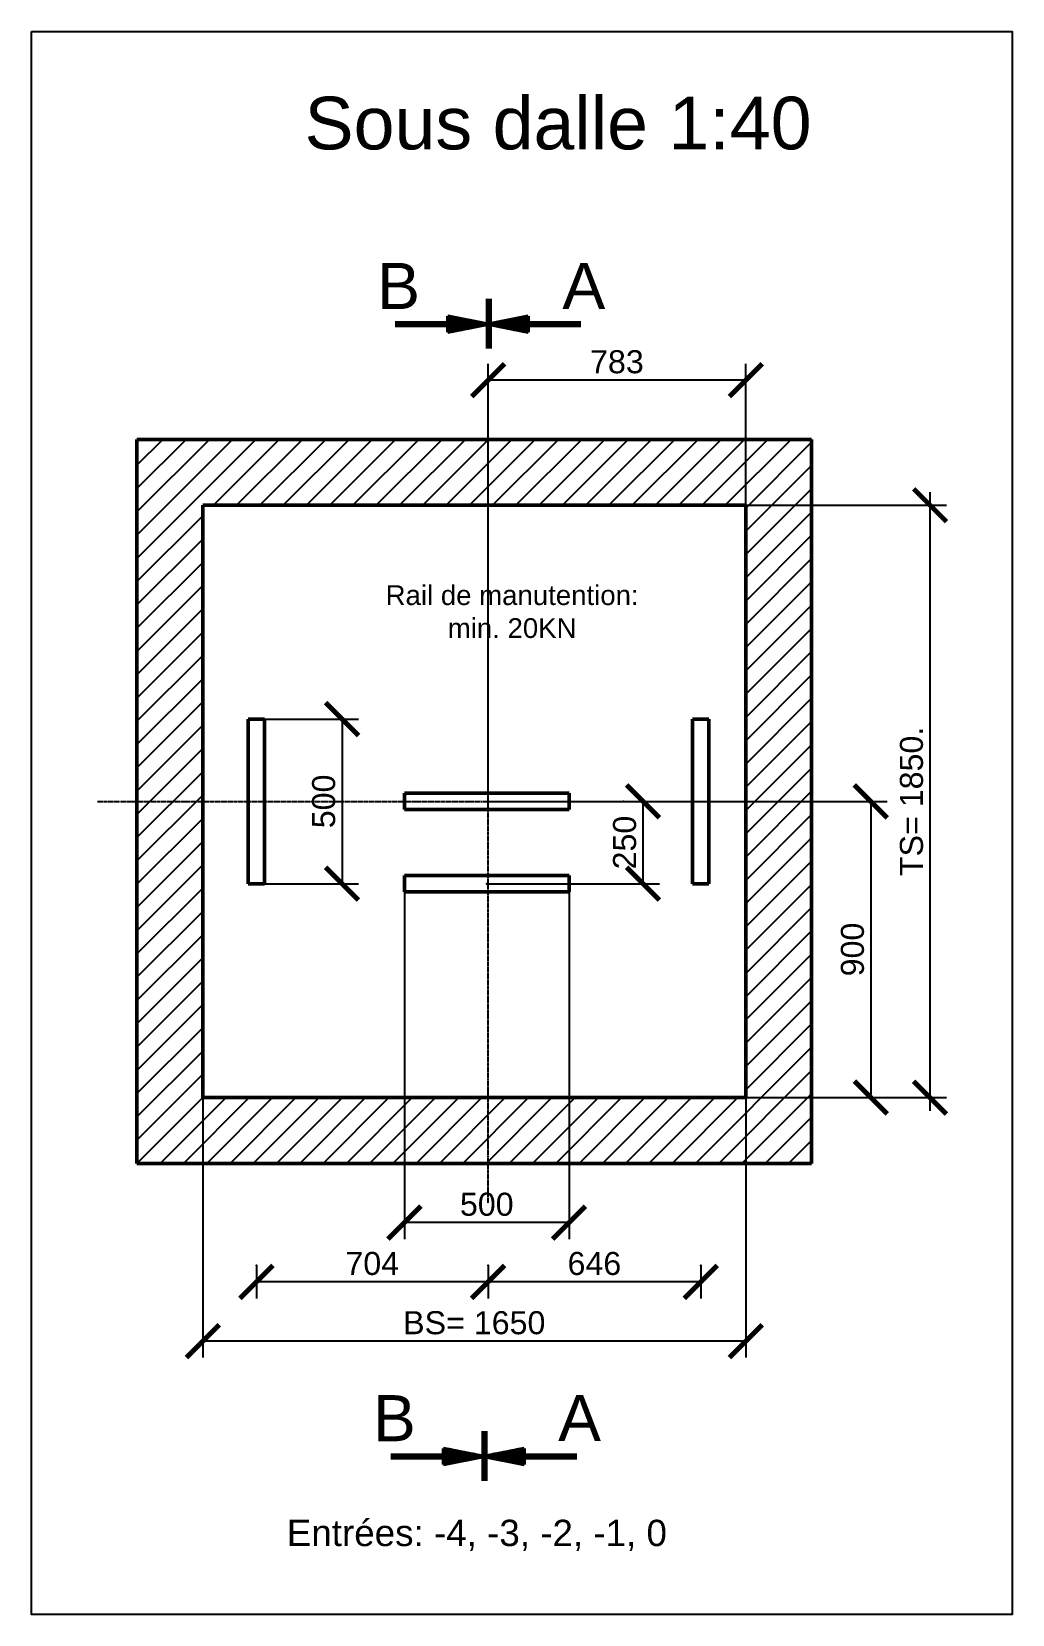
# Model space of a CAD drawing. Header units: millimetres. Extents: x -1795 to 75982, y -13206 to 25154.
# Drawn here: x 33683 to 36663, y -200 to 4609 of the extents above; entities that cross this region are included whole.
import ezdxf

# ---------------------------------------------------------------- set-up
doc = ezdxf.new("R2010")
doc.units = ezdxf.units.MM
doc.linetypes.add('AM_ISO02W050', pattern=[7.5, 6, -1.5])
doc.linetypes.add('AM_ISO08W050', pattern=[18, 12, -1.5, 3, -1.5])
for name, color, linetype, lineweight in [('AM_5', 3, 'Continuous', 25), ('LDBeams-AM_0', 7, 'Continuous', 50), ('LDBeams-AM_6', 2, 'Continuous', 35), ('LDShaft-AM_0', 7, 'Continuous', 50), ('LDShaft-AM_3', 6, 'AM_ISO02W050', 25), ('LDShaft-AM_5', 3, 'Continuous', 25), ('LDShaft-AM_6', 2, 'Continuous', 35), ('LDShaft-AM_7', 4, 'AM_ISO08W050', 25), ('LDShaft-AM_8', 1, 'Continuous', 25)]:
    doc.layers.add(name, color=color, linetype=linetype, lineweight=lineweight)
doc.layers.add('AM_VIEWS', color=1, linetype='Continuous', lineweight=25, plot=False)
doc.styles.add('LD', font='ARIALUNI.TTF')
doc.styles.get("Standard").update_dxf_attribs({"font": 'ARIALUNI.TTF'})
doc.dimstyles.new('LIFT', dxfattribs={"dimtxt": 2.5, "dimasz": 2.5, "dimexe": 1.25, "dimexo": 0, "dimgap": 0.5, "dimtad": 1, "dimdec": 0, "dimzin": 1, "dimdsep": 46, "dimtxsty": 'LD', "dimblk": 'ARCHTICK', "dimcen": 0, "dimdle": 1, "dimclrd": 3, "dimclre": 3, "dimclrt": 4, "dimadec": 0, "dimazin": 0, "dimtp": 0.1, "dimtm": 0.1, "dimtfac": 0.71, "dimtdec": 0, "dimtix": 1, "dimtmove": 0, "dimatfit": 3, "dimfxl": 1, "dimtolj": 1, "dimarcsym": 0})

# ---------------------------------------------------------------- blocks, each defined once
blk = doc.blocks.new('LD_20150423131208_0000006B')
at = {"layer": 'LDShaft-AM_8'}
for p, q in [((-200, 1638.5), (161.5, 2000)), ((-200, 1709.2), (90.8, 2000)), ((-200, 1779.9), (20.1, 2000)), ((-200, 1850.6), (-50.6, 2000)), ((-200, 1921.3), (-121.3, 2000)), ((-200, 1992), (-192, 2000)), ((32.2, 1800), (232.2, 2000)), ((102.9, 1800), (302.9, 2000)), ((173.7, 1800), (373.7, 2000)), ((244.4, 1800), (444.4, 2000)), ((315.1, 1800), (515.1, 2000)), ((385.8, 1800), (585.8, 2000)), ((456.5, 1800), (656.5, 2000)), ((527.2, 1800), (727.2, 2000)), ((597.9, 1800), (797.9, 2000)), ((668.6, 1800), (868.6, 2000)), ((739.3, 1800), (939.3, 2000)), ((810.1, 1800), (1010.1, 2000)), ((880.8, 1800), (1080.8, 2000)), ((951.5, 1800), (1151.5, 2000)), ((1022.2, 1800), (1222.2, 2000)), ((1092.9, 1800), (1292.9, 2000)), ((1163.6, 1800), (1363.6, 2000)), ((1234.3, 1800), (1434.3, 2000)), ((1305, 1800), (1505, 2000)), ((1375.7, 1800), (1575.7, 2000)), ((1446.4, 1800), (1646.4, 2000)), ((1517.2, 1800), (1717.2, 2000)), ((1587.9, 1800), (1787.9, 2000)), ((1650, 1791.4), (1850, 1991.4)), ((1650, 1720.7), (1850, 1920.7)), ((1650, 1650), (1850, 1850)), ((1650, 1650), (1850, 1850)), ((-200, 1567.8), (0, 1767.8)), ((1650, 1579.3), (1850, 1779.3)), ((-200, 1497.1), (0, 1697.1)), ((1650, 1508.6), (1850, 1708.6)), ((1650, 1437.9), (1850, 1637.9)), ((-200, 1426.3), (0, 1626.3)), ((-200, 1355.6), (0, 1555.6)), ((1650, 1367.2), (1850, 1567.2)), ((1650, 1296.4), (1850, 1496.4)), ((-200, 1284.9), (0, 1484.9)), ((-200, 1214.2), (0, 1414.2)), ((1650, 1225.7), (1850, 1425.7)), ((1650, 1155), (1850, 1355)), ((-200, 1143.5), (0, 1343.5)), ((-200, 1072.8), (0, 1272.8)), ((1650, 1084.3), (1850, 1284.3)), ((1650, 1013.6), (1850, 1213.6)), ((-200, 1002.1), (0, 1202.1)), ((-200, 931.4), (0, 1131.4)), ((1650, 942.9), (1850, 1142.9)), ((-200, 860.7), (0, 1060.7)), ((1650, 872.2), (1850, 1072.2)), ((-200, 789.9), (0, 989.9)), ((1650, 801.5), (1850, 1001.5)), ((-200, 719.2), (0, 919.2)), ((1650, 730.8), (1850, 930.8)), ((-200, 648.5), (0, 848.5)), ((1650, 660.1), (1850, 860.1)), ((-200, 577.8), (0, 777.8)), ((1650, 589.3), (1850, 789.3)), ((-200, 507.1), (0, 707.1)), ((1650, 518.6), (1850, 718.6)), ((-200, 436.4), (0, 636.4)), ((1650, 447.9), (1850, 647.9)), ((1650, 377.2), (1850, 577.2)), ((-200, 365.7), (0, 565.7)), ((-200, 295), (0, 495)), ((1650, 306.5), (1850, 506.5)), ((1650, 235.8), (1850, 435.8)), ((-200, 224.3), (0, 424.3)), ((-200, 153.6), (0, 353.6)), ((1650, 165.1), (1850, 365.1)), ((1650, 94.4), (1850, 294.4)), ((-200, 82.8), (0, 282.8)), ((-200, 12.1), (0, 212.1)), ((1650, 23.7), (1850, 223.7)), ((1497.1, -200), (1850, 152.9)), ((-200, -58.6), (0, 141.4)), ((-200, -129.3), (0, 70.7)), ((1567.8, -200), (1850, 82.2)), ((82.8, -200), (282.8, 0)), ((153.6, -200), (353.6, 0)), ((295, -200), (495, 0)), ((365.7, -200), (565.7, 0)), ((436.4, -200), (636.4, 0)), ((648.5, -200), (848.5, 0)), ((860.7, -200), (1060.7, 0)), ((931.4, -200), (1131.4, 0)), ((1143.5, -200), (1343.5, 0)), ((1214.2, -200), (1414.2, 0)), ((1426.3, -200), (1626.3, 0)), ((1638.5, -200), (1850, 11.5)), ((-200, -200), (0, 0)), ((-200, -200), (0, 0)), ((-129.3, -200), (70.7, 0)), ((-58.6, -200), (141.4, 0)), ((12.1, -200), (212.1, 0)), ((224.3, -200), (424.3, 0)), ((507.1, -200), (707.1, 0)), ((577.8, -200), (777.8, 0)), ((719.2, -200), (919.2, 0)), ((789.9, -200), (989.9, 0)), ((1002.1, -200), (1202.1, 0)), ((1072.8, -200), (1272.8, 0)), ((1284.9, -200), (1484.9, 0)), ((1355.6, -200), (1555.6, 0)), ((1709.2, -200), (1850, -59.2)), ((1779.9, -200), (1850, -129.9))]:
    blk.add_line(p, q, dxfattribs=at)
blk = doc.blocks.new('DWGSECTION_AABB')
for p, q in [((-0.07, -2.65), (-0.07, 2.74)), ((-0.02, -2.65), (-0.02, 2.74)), ((0.03, -2.65), (0.03, 2.74)), ((0.07, -2.65), (0.07, 2.74)), ((0.12, -2.65), (0.12, 2.74)), ((0.16, -2.65), (0.16, 2.74)), ((0.21, -2.65), (0.21, 2.74)), ((-10.08, 0.14), (-0.7, 0.14)), ((-10.08, 0.09), (-0.47, 0.09)), ((-10.08, 0.05), (-0.23, 0.05)), ((-10.08, 0), (0, 0)), ((-4.36, 0.87), (0, 0)), ((-4.36, 0.87), (-4.36, 0)), ((-4.36, 0.84), (-4.21, 0.84)), ((-4.36, 0.79), (-3.98, 0.79)), ((-4.36, 0.74), (-3.74, 0.74)), ((-4.36, 0.7), (-3.51, 0.7)), ((-4.36, 0.65), (-3.27, 0.65)), ((-4.36, 0.6), (-3.04, 0.6)), ((-4.36, 0.56), (-2.81, 0.56)), ((-4.36, 0.51), (-2.57, 0.51)), ((-4.36, 0.46), (-2.34, 0.46)), ((-4.36, 0.42), (-2.1, 0.42)), ((-4.36, 0.37), (-1.87, 0.37)), ((-4.36, 0.33), (-1.64, 0.33)), ((-4.36, 0.28), (-1.4, 0.28)), ((-4.36, 0.23), (-1.17, 0.23)), ((-4.36, 0.19), (-0.94, 0.19)), ((-4.36, 0), (-4.36, -0.87)), ((-4.36, -0.87), (0, 0)), ((4.36, 0.87), (0, 0)), ((4.36, -0.87), (0, 0)), ((10.08, 0), (0, 0)), ((10.08, 0.05), (0.23, 0.05)), ((10.08, 0.09), (0.47, 0.09)), ((10.08, 0.14), (0.7, 0.14)), ((4.36, 0.19), (0.94, 0.19)), ((4.36, 0.23), (1.17, 0.23)), ((4.36, 0.28), (1.4, 0.28)), ((4.36, 0.33), (1.64, 0.33)), ((4.36, 0.37), (1.87, 0.37)), ((4.36, 0.42), (2.1, 0.42)), ((4.36, 0.46), (2.34, 0.46)), ((4.36, 0.51), (2.57, 0.51)), ((4.36, 0.56), (2.81, 0.56)), ((4.36, 0.6), (3.04, 0.6)), ((4.36, 0.65), (3.27, 0.65)), ((4.36, 0.7), (3.51, 0.7)), ((4.36, 0.74), (3.74, 0.74)), ((4.36, 0.87), (4.36, 0)), ((4.36, 0), (4.36, -0.87)), ((-10.08, -0.05), (-0.23, -0.05)), ((-10.08, -0.09), (-0.47, -0.09)), ((-10.08, -0.14), (-0.7, -0.14)), ((-4.36, -0.19), (-0.94, -0.19)), ((-4.36, -0.23), (-1.17, -0.23)), ((-4.36, -0.28), (-1.4, -0.28)), ((-4.36, -0.33), (-1.64, -0.33)), ((-4.36, -0.37), (-1.87, -0.37)), ((-4.36, -0.42), (-2.1, -0.42)), ((-4.36, -0.46), (-2.34, -0.46)), ((-4.36, -0.51), (-2.57, -0.51)), ((-4.36, -0.56), (-2.81, -0.56)), ((-4.36, -0.6), (-3.04, -0.6)), ((-4.36, -0.65), (-3.27, -0.65)), ((-4.36, -0.7), (-3.51, -0.7)), ((-4.36, -0.74), (-3.74, -0.74)), ((-4.36, -0.79), (-3.98, -0.79)), ((-4.36, -0.84), (-4.21, -0.84)), ((10.08, -0.05), (0.23, -0.05)), ((10.08, -0.09), (0.47, -0.09)), ((10.08, -0.14), (0.7, -0.14)), ((4.36, -0.19), (0.94, -0.19)), ((4.36, -0.23), (1.17, -0.23)), ((4.36, -0.28), (1.4, -0.28)), ((4.36, -0.33), (1.64, -0.33)), ((4.36, -0.37), (1.87, -0.37)), ((4.36, -0.42), (2.1, -0.42)), ((4.36, -0.46), (2.34, -0.46)), ((4.36, -0.51), (2.57, -0.51)), ((4.36, -0.56), (2.81, -0.56)), ((4.36, -0.6), (3.04, -0.6)), ((4.36, -0.65), (3.27, -0.65)), ((4.36, -0.7), (3.51, -0.7)), ((4.36, -0.74), (3.74, -0.74)), ((4.36, -0.79), (3.98, -0.79)), ((4.36, -0.84), (4.21, -0.84))]:
    blk.add_line(p, q)
for s, p in [('B', (-12.04, 1.65)), ('A', (8.06, 1.66))]:
    blk.add_text(s, height=5).set_placement(p)
blk = doc.blocks.new('LD_20150423131208_0000006C')
at = {"layer": 'LDShaft-AM_0'}
for p, q in [((0, 2000), (-200, 2000)), ((-200, 2000), (-200, -200)), ((1650, 2000), (0, 2000)), ((1850, 2000), (1650, 2000)), ((1850, -200), (1850, 2000)), ((0, 1800), (0, 0)), ((0, 0), (0, 1800)), ((0, 1800), (1650, 1800)), ((1650, 0), (1650, 1800)), ((1650, 1800), (1650, 0)), ((0, 0), (1650, 0)), ((1650, 0), (0, 0)), ((-200, -200), (0, -200)), ((0, -200), (1650, -200)), ((1650, -200), (1850, -200))]:
    blk.add_line(p, q, dxfattribs=at)
at = {"layer": 'LDShaft-AM_3'}
for p, q in [((-200, 2000), (-200, -200)), ((1850, 2000), (-200, 2000)), ((1850, -200), (1850, 2000)), ((0, 1800), (0, 0)), ((1650, 1800), (0, 1800)), ((1650, 0), (1650, 1800)), ((0, 0), (1650, 0)), ((-200, -200), (1850, -200))]:
    blk.add_line(p, q, dxfattribs=at)
blk = doc.blocks.new('LD_20150423131208_0000006D')
at = {"layer": 'LDBeams-AM_0'}
for p, q in [((25, 250), (-25, 250)), ((-25, 250), (-25, -250)), ((25, -250), (25, 250)), ((1375, 250), (1325, 250)), ((1325, 250), (1325, -250)), ((1375, -250), (1375, 250)), ((450, 25), (450, -25)), ((950, 25), (450, 25)), ((950, -25), (950, 25)), ((450, -25), (950, -25)), ((450, -225), (450, -275)), ((950, -225), (450, -225)), ((950, -275), (950, -225)), ((-25, -250), (25, -250)), ((450, -275), (950, -275)), ((1325, -250), (1375, -250))]:
    blk.add_line(p, q, dxfattribs=at)
blk = doc.blocks.new('_ArchTick')
at = {"color": 0, "linetype": 'ByBlock', "const_width": 0.15}
blk.add_lwpolyline([(-0.5, -0.5), (0.5, 0.5)], dxfattribs=at)
blk = doc.blocks.new('*D280')
at = {"layer": 'AM_5', "color": 3, "transparency": 16777216}
for p, q in [((35070.1, 860.2), (35070.1, 760.2)), ((35716.1, 860.2), (35716.1, 760.2)), ((35716.1, 810.2), (35070.1, 810.2))]:
    blk.add_line(p, q, dxfattribs=at)
for p in [(35070.1, 859.8), (35716.1, 859.8)]:
    blk.add_point(p, dxfattribs=at)
at = {"layer": 'AM_5', "color": 3, "transparency": 16777216, "xscale": 100, "yscale": 100, "zscale": 100, "rotation": 180}
blk.add_blockref('_ArchTick', (35070.1, 810.2), dxfattribs=at)
at = {"layer": 'AM_5', "color": 3, "transparency": 16777216, "xscale": 100, "yscale": 100, "zscale": 100}
blk.add_blockref('_ArchTick', (35716.1, 810.2), dxfattribs=at)
at = {"layer": 'AM_5', "color": 4, "transparency": 16777216, "insert": (35393.1, 830.2), "char_height": 70, "attachment_point": 8, "style": 'LD'}
blk.add_mtext('646', dxfattribs=at)
blk = doc.blocks.new('*D281')
at = {"layer": 'AM_5', "color": 3, "transparency": 16777216}
for p, q in [((34366.1, 2520.2), (34676.2, 2520.2)), ((34626.2, 2520.2), (34626.2, 2020.2)), ((34366.1, 2020.2), (34676.2, 2020.2))]:
    blk.add_line(p, q, dxfattribs=at)
for p in [(34366.5, 2520.2), (34366.5, 2020.2)]:
    blk.add_point(p, dxfattribs=at)
at = {"layer": 'AM_5', "color": 3, "transparency": 16777216, "xscale": 100, "yscale": 100, "zscale": 100}
for p, rotation in [((34626.2, 2520.2), 90), ((34626.2, 2020.2), 270)]:
    blk.add_blockref('_ArchTick', p, dxfattribs=dict(at, rotation=rotation))
at = {"layer": 'AM_5', "color": 4, "transparency": 16777216, "insert": (34606.2, 2270.2), "char_height": 70, "attachment_point": 8, "rotation": 90, "style": 'LD'}
blk.add_mtext('500', dxfattribs=at)
blk = doc.blocks.new('*D282')
at = {"layer": 'AM_5', "color": 3, "transparency": 16777216}
for p, q in [((34366.1, 860.2), (34366.1, 760.2)), ((35070.1, 860.2), (35070.1, 760.2)), ((35070.1, 810.2), (34366.1, 810.2))]:
    blk.add_line(p, q, dxfattribs=at)
for p in [(34366.1, 859.8), (35070.1, 859.8)]:
    blk.add_point(p, dxfattribs=at)
at = {"layer": 'AM_5', "color": 3, "transparency": 16777216, "xscale": 100, "yscale": 100, "zscale": 100, "rotation": 180}
blk.add_blockref('_ArchTick', (34366.1, 810.2), dxfattribs=at)
at = {"layer": 'AM_5', "color": 3, "transparency": 16777216, "xscale": 100, "yscale": 100, "zscale": 100}
blk.add_blockref('_ArchTick', (35070.1, 810.2), dxfattribs=at)
at = {"layer": 'AM_5', "color": 4, "transparency": 16777216, "insert": (34718.1, 830.2), "char_height": 70, "attachment_point": 8, "style": 'LD'}
blk.add_mtext('704', dxfattribs=at)
blk = doc.blocks.new('*D283')
at = {"layer": 'AM_5', "color": 3, "transparency": 16777216}
for p, q in [((34816.1, 2020.2), (34816.1, 940.2)), ((35316.1, 2020.2), (35316.1, 940.2)), ((35316.1, 990.2), (34816.1, 990.2))]:
    blk.add_line(p, q, dxfattribs=at)
for p in [(34816.1, 2019.8), (35316.1, 2019.8)]:
    blk.add_point(p, dxfattribs=at)
at = {"layer": 'AM_5', "color": 3, "transparency": 16777216, "xscale": 100, "yscale": 100, "zscale": 100, "rotation": 180}
blk.add_blockref('_ArchTick', (34816.1, 990.2), dxfattribs=at)
at = {"layer": 'AM_5', "color": 3, "transparency": 16777216, "xscale": 100, "yscale": 100, "zscale": 100}
blk.add_blockref('_ArchTick', (35316.1, 990.2), dxfattribs=at)
at = {"layer": 'AM_5', "color": 4, "transparency": 16777216, "insert": (35066.1, 1010.2), "char_height": 70, "attachment_point": 8, "style": 'LD'}
blk.add_mtext('500', dxfattribs=at)
blk = doc.blocks.new('*D284')
at = {"layer": 'AM_5', "color": 3, "transparency": 16777216}
for p, q in [((35480.7, 2270.2), (35590.7, 2270.2)), ((35540.7, 2270.2), (35540.7, 2020.2)), ((35066.1, 2020.2), (35590.7, 2020.2))]:
    blk.add_line(p, q, dxfattribs=at)
for p in [(35481.1, 2270.2), (35066.5, 2020.2)]:
    blk.add_point(p, dxfattribs=at)
at = {"layer": 'AM_5', "color": 3, "transparency": 16777216, "xscale": 100, "yscale": 100, "zscale": 100}
for p, rotation in [((35540.7, 2270.2), 270), ((35540.7, 2020.2), 90)]:
    blk.add_blockref('_ArchTick', p, dxfattribs=dict(at, rotation=rotation))
at = {"layer": 'AM_5', "color": 4, "transparency": 16777216, "insert": (35520.7, 2145.2), "char_height": 70, "attachment_point": 8, "rotation": 90, "style": 'LD'}
blk.add_mtext('250', dxfattribs=at)
blk = doc.blocks.new('*D285')
at = {"layer": 'LDShaft-AM_5', "color": 3, "transparency": 16777216}
for p, q in [((34203.1, 2270.2), (34203.1, 580.2)), ((35853.1, 2270.2), (35853.1, 580.2)), ((35853.1, 630.2), (34203.1, 630.2))]:
    blk.add_line(p, q, dxfattribs=at)
for p in [(34203.1, 2269.8), (35853.1, 2269.8)]:
    blk.add_point(p, dxfattribs=at)
at = {"layer": 'LDShaft-AM_5', "color": 3, "transparency": 16777216, "xscale": 100, "yscale": 100, "zscale": 100, "rotation": 180}
blk.add_blockref('_ArchTick', (34203.1, 630.2), dxfattribs=at)
at = {"layer": 'LDShaft-AM_5', "color": 3, "transparency": 16777216, "xscale": 100, "yscale": 100, "zscale": 100}
blk.add_blockref('_ArchTick', (35853.1, 630.2), dxfattribs=at)
at = {"layer": 'LDShaft-AM_5', "color": 4, "transparency": 16777216, "insert": (35028.1, 650.2), "char_height": 70, "attachment_point": 8, "style": 'LD'}
blk.add_mtext('BS= 1650', dxfattribs=at)
blk = doc.blocks.new('*D286')
at = {"layer": 'Defpoints', "color": 0, "transparency": 16777216}
for p in [(35028.1, 3170.2), (36413.1, 3170.2), (35028.1, 1370.2)]:
    blk.add_point(p, dxfattribs=at)
at = {"layer": 'LDShaft-AM_5', "color": 3, "lineweight": -2, "transparency": 16777216}
for p, q in [((36413.1, 1330.2), (36413.1, 3210.2)), ((35028.1, 3170.2), (36463.1, 3170.2)), ((35028.1, 1370.2), (36463.1, 1370.2))]:
    blk.add_line(p, q, dxfattribs=at)
at = {"layer": 'LDShaft-AM_5', "color": 3, "lineweight": -2, "transparency": 16777216, "xscale": 100, "yscale": 100, "zscale": 100}
for p, rotation in [((36413.1, 3170.2), 90), ((36413.1, 1370.2), 270)]:
    blk.add_blockref('_ArchTick', p, dxfattribs=dict(at, rotation=rotation))
at = {"layer": 'LDShaft-AM_5', "color": 4, "transparency": 16777216, "insert": (36357, 2270.2), "char_height": 70, "attachment_point": 5, "rotation": 90, "style": 'LD'}
blk.add_mtext('\\A1;TS= 1850.', dxfattribs=at)
blk = doc.blocks.new('LD_20150423131208_0000006E')
at = {"layer": 'LDShaft-AM_7'}
for p, q in [((0, -1220), (0, 1220)), ((-1187, 0), (1103, 0))]:
    blk.add_line(p, q, dxfattribs=at)
blk = doc.blocks.new('*D288')
at = {"layer": 'LDShaft-AM_5', "color": 3, "transparency": 16777216}
for p, q in [((35070.1, 2270.2), (36283.1, 2270.2)), ((36233.1, 2270.2), (36233.1, 1370.2)), ((35070.1, 1370.2), (36283.1, 1370.2))]:
    blk.add_line(p, q, dxfattribs=at)
for p in [(35070.5, 2270.2), (35070.5, 1370.2)]:
    blk.add_point(p, dxfattribs=at)
at = {"layer": 'LDShaft-AM_5', "color": 3, "transparency": 16777216, "xscale": 100, "yscale": 100, "zscale": 100}
for p, rotation in [((36233.1, 2270.2), 90), ((36233.1, 1370.2), 270)]:
    blk.add_blockref('_ArchTick', p, dxfattribs=dict(at, rotation=rotation))
at = {"layer": 'LDShaft-AM_5', "color": 4, "transparency": 16777216, "insert": (36213.1, 1820.2), "char_height": 70, "attachment_point": 8, "rotation": 90, "style": 'LD'}
blk.add_mtext('900', dxfattribs=at)
blk = doc.blocks.new('*D289')
at = {"layer": 'LDShaft-AM_5', "color": 3, "transparency": 16777216}
for p, q in [((35070.1, 2270.2), (35070.1, 3600.2)), ((35853.1, 2270.2), (35853.1, 3600.2)), ((35853.1, 3550.2), (35070.1, 3550.2))]:
    blk.add_line(p, q, dxfattribs=at)
for p in [(35070.1, 2270.6), (35853.1, 2270.6)]:
    blk.add_point(p, dxfattribs=at)
at = {"layer": 'LDShaft-AM_5', "color": 3, "transparency": 16777216, "xscale": 100, "yscale": 100, "zscale": 100, "rotation": 180}
blk.add_blockref('_ArchTick', (35070.1, 3550.2), dxfattribs=at)
at = {"layer": 'LDShaft-AM_5', "color": 3, "transparency": 16777216, "xscale": 100, "yscale": 100, "zscale": 100}
blk.add_blockref('_ArchTick', (35853.1, 3550.2), dxfattribs=at)
at = {"layer": 'LDShaft-AM_5', "color": 4, "transparency": 16777216, "insert": (35461.6, 3570.2), "char_height": 70, "attachment_point": 8, "style": 'LD'}
blk.add_mtext('783', dxfattribs=at)

msp = doc.modelspace()

# ---------------------------------------------------------------- linework, layer by layer
at = {"layer": 'AM_VIEWS'}
msp.add_lwpolyline([(33683.1, 4609.2), (36663.1, 4609.2), (36663.1, -200), (33683.1, -200)], close=True, dxfattribs=at)

# ---------------------------------------------------------------- block references
at = {"layer": 'LDBeams-AM_6'}
msp.add_blockref('LD_20150423131208_0000006D', (34366.1, 2270.2), dxfattribs=at)
at = {"layer": 'LDShaft-AM_0', "xscale": 28, "yscale": 28, "zscale": 28}
for p in [(35070.1, 3720.2), (35057.2, 279.9)]:
    msp.add_blockref('DWGSECTION_AABB', p, dxfattribs=at)
at = {"layer": 'LDShaft-AM_6'}
for name, p in [('LD_20150423131208_0000006E', (35070.1, 2270.2)), ('LD_20150423131208_0000006B', (34203.1, 1370.2)), ('LD_20150423131208_0000006C', (34203.1, 1370.2))]:
    msp.add_blockref(name, p, dxfattribs=at)

# ---------------------------------------------------------------- texts
at = {"layer": 'LDShaft-AM_0', "style": 'LD'}
for s, insert, char_height, attachment_point in [('\\fArial Unicode MS|b0|i0|u0;\\C256;Sous dalle 1:40', (35282.7, 4249.2), 160, 8), ('\\fArial Unicode MS|b0|i0|u0;\\C256;Rail de manutention:\\Pmin. 20KN', (35143.2, 2766), 60, 8), ('\\fArial Unicode MS|b0|i0|u0;\\C256;Entrées: -4, -3, -2, -1, 0', (35036, 40), 80, 5)]:
    msp.add_mtext(s, dxfattribs=dict(at, insert=insert, char_height=char_height, attachment_point=attachment_point))

# ---------------------------------------------------------------- dimensions: what is measured, and where the dimension line sits
at = {"layer": 'AM_5'}
for base, p1, p2, picture, middle in [((34626.2, 2270.2), (34366.1, 2020.2), (34366.1, 2520.2), '*D281', (34626.2, 2270.2)), ((35540.7, 2145.2), (35066.1, 2020.2), (35480.7, 2270.2), '*D284', (35540.7, 2145.2))]:
    dim = msp.add_linear_dim(base=base, p1=p1, p2=p2, angle=90, dimstyle='LIFT', override={"dimscale": 40, "dimtxt": 1.75, "dimtix": 1}, dxfattribs=at)
    dim.commit()
    dim.dimension.update_dxf_attribs({"geometry": picture, "text_midpoint": middle})
for base, p1, p2, picture, middle in [((35066.1, 990.2), (34816.1, 2020.2), (35316.1, 2020.2), '*D283', (35066.1, 990.2)), ((34718.1, 810.2), (34366.1, 860.2), (35070.1, 860.2), '*D282', (34718.1, 810.2)), ((35393.1, 810.2), (35070.1, 860.2), (35716.1, 860.2), '*D280', (35393.1, 810.2))]:
    dim = msp.add_linear_dim(base=base, p1=p1, p2=p2, dimstyle='LIFT', override={"dimscale": 40, "dimtxt": 1.75, "dimtix": 1}, dxfattribs=at)
    dim.commit()
    dim.dimension.update_dxf_attribs({"geometry": picture, "text_midpoint": middle})
at = {"layer": 'LDShaft-AM_5'}
dim = msp.add_linear_dim(base=(35461.6, 3550.2), p1=(35070.1, 2270.2), p2=(35853.1, 2270.2), dimstyle='LIFT', override={"dimscale": 40, "dimtxt": 1.75, "dimtix": 1}, dxfattribs=at)
dim.commit()
dim.dimension.update_dxf_attribs({"geometry": '*D289', "text_midpoint": (35461.6, 3550.2)})
dim = msp.add_linear_dim(base=(36413.1, 3170.2), p1=(35028.1, 1370.2), p2=(35028.1, 3170.2), angle=90, text='TS= 1850.', dimstyle='LIFT', override={"dimscale": 40, "dimtxt": 1.75, "dimpost": '', "dimtix": 1}, dxfattribs=at)
dim.commit()
dim.dimension.update_dxf_attribs({"geometry": '*D286', "text_midpoint": (36357, 2270.2)})
dim = msp.add_linear_dim(base=(36233.1, 1820.2), p1=(35070.1, 1370.2), p2=(35070.1, 2270.2), angle=90, dimstyle='LIFT', override={"dimscale": 40, "dimtxt": 1.75, "dimtix": 1}, dxfattribs=at)
dim.commit()
dim.dimension.update_dxf_attribs({"geometry": '*D288', "text_midpoint": (36233.1, 1820.2)})
dim = msp.add_linear_dim(base=(35028.1, 630.2), p1=(34203.1, 2270.2), p2=(35853.1, 2270.2), text='BS= <>', dimstyle='LIFT', override={"dimscale": 40, "dimtxt": 1.75, "dimtix": 1}, dxfattribs=at)
dim.commit()
dim.dimension.update_dxf_attribs({"geometry": '*D285', "text_midpoint": (35028.1, 630.2)})

doc.saveas('drawing.dxf')
